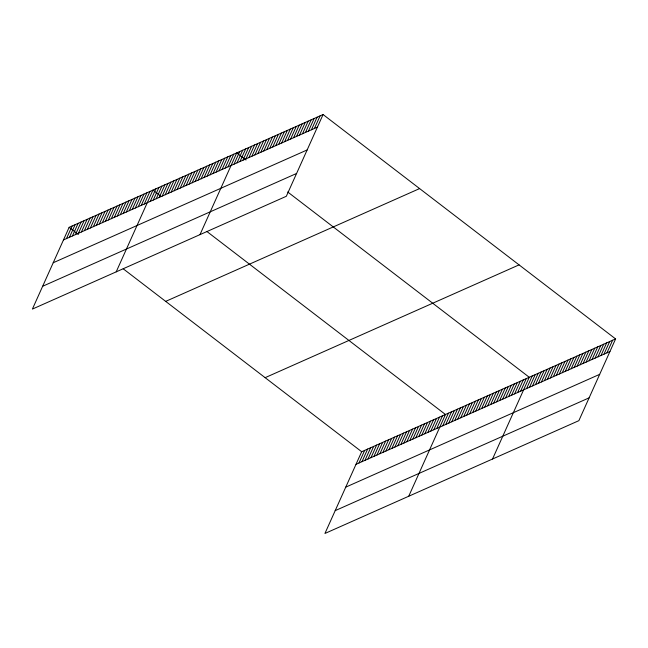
<?xml version="1.0" encoding="UTF-8"?>
<svg xmlns="http://www.w3.org/2000/svg" width="648" height="648" viewBox="0 0 648 648"><rect width="100%" height="100%" fill="white"/><g stroke="black" fill="none" stroke-linecap="round" stroke-linejoin="round"><path stroke-width="0.97" d="M323.069 114.534L69.133 227.335L32.4 309.08L286.327 196.279L323.069 114.534L615.6 338.92L578.866 420.665L324.932 533.466L361.673 451.721L615.6 338.92M66.469 238.602L72.13 226.006M69.458 237.273L75.119 224.678M72.455 235.945L78.116 223.341M75.443 234.617L81.105 222.013M78.44 233.288L84.102 220.685M81.429 231.96L87.091 219.356M84.426 230.631L90.088 218.028M87.415 229.295L93.077 216.699M90.412 227.966L96.074 215.371M93.401 226.638L99.063 214.043M96.39 225.31L102.06 212.706M99.387 223.981L105.049 211.378M102.376 222.653L108.046 210.049M105.373 221.324L111.035 208.721M108.362 219.996L114.024 207.392M111.359 218.668L117.021 206.064M114.348 217.331L120.01 204.736M117.345 216.003L123.007 203.407M120.334 214.674L125.996 202.071M123.331 213.346L128.993 200.742M126.32 212.018L131.981 199.414M129.317 210.689L134.978 198.086M132.305 209.361L137.967 196.757M135.302 208.032L140.964 195.429M138.291 206.696L143.953 194.1M141.288 205.367L146.95 192.772M144.277 204.039L149.939 191.444M116.195 271.852L152.936 190.107L160.655 196.036M150.263 201.382L155.925 188.779M153.252 200.054L158.922 187.45M156.249 198.725L161.911 186.122M159.238 197.397L164.908 184.793M162.235 196.061L167.897 183.465M165.224 194.732L170.886 182.137M168.221 193.404L173.883 180.808M171.21 192.075L176.872 179.472M174.207 190.747L179.869 178.143M177.196 189.418L182.858 176.815M180.193 188.09L185.855 175.487M183.182 186.762L188.843 174.158M186.179 185.425L191.84 172.83M189.167 184.097L194.829 171.501M192.164 182.768L197.826 170.173M195.153 181.44L200.815 168.836M198.15 180.112L203.812 167.508M201.139 178.783L206.801 166.18M204.128 177.455L209.798 164.851M207.125 176.126L212.787 163.523M210.114 174.79L215.784 162.194M213.111 173.462L218.773 160.866M216.1 172.133L221.762 159.538M219.097 170.805L224.759 158.201M222.086 169.476L227.748 156.873M225.083 168.148L230.745 155.544M228.072 166.82L233.734 154.216M199.989 234.633L236.731 152.888L245.997 159.999M234.041 164.163L239.703 151.567M237.022 162.842L242.684 150.239M239.995 161.522L245.657 148.918M242.976 160.202L248.638 147.598M245.948 158.873L251.618 146.278M248.929 157.553L254.591 144.95M251.91 156.233L257.572 143.629M254.883 154.913L260.545 142.309M257.864 153.584L263.525 140.989M260.836 152.264L266.498 139.66M263.817 150.944L269.479 138.34M266.79 149.615L272.452 137.02M269.771 148.295L275.432 135.699M272.743 146.975L278.405 134.371M275.724 145.654L281.386 133.051M278.697 144.326L284.367 131.73M281.678 143.006L287.339 130.402M284.65 141.685L290.32 129.082M287.631 140.365L293.293 127.761M290.612 139.037L296.274 126.441M293.584 137.716L299.246 125.113M296.565 136.396L302.227 123.792M299.538 135.076L305.2 122.472M302.519 133.747L308.181 121.152M305.491 132.427L311.153 119.823M308.472 131.107L314.134 118.503M311.445 129.786L317.107 117.183M314.426 128.458L320.088 115.862M359 462.988L364.662 450.392M361.997 461.66L367.659 449.064M364.986 460.331L370.648 447.736M367.983 459.003L373.645 446.399M370.972 457.674L376.634 445.071M373.969 456.346L379.631 443.742M376.958 455.018L382.62 442.414M379.947 453.689L385.617 441.085M382.944 452.361L388.606 439.757M385.933 451.024L391.603 438.429M388.93 449.696L394.591 437.1M391.919 448.367L397.58 435.764M394.916 447.039L400.577 434.435M397.904 445.711L403.566 433.107M400.901 444.382L406.563 431.779M403.89 443.054L409.552 430.45M406.887 441.725L412.549 429.122M409.876 440.389L415.538 427.793M412.873 439.06L418.535 426.465M415.862 437.732L421.524 425.137M418.859 436.404L424.521 423.8M421.848 435.075L427.51 422.472M424.845 433.747L430.507 421.143M427.834 432.419L433.496 419.815M430.823 431.09L436.493 418.487M433.82 429.754L439.482 417.158M436.809 428.425L442.479 415.83M408.734 496.238L445.468 414.501L206.996 231.579M442.795 425.768L448.465 413.165M445.792 424.44L451.454 411.836M448.781 423.112L454.442 410.508M451.778 421.783L457.439 409.18M454.766 420.455L460.428 407.851M457.763 419.118L463.425 406.523M460.752 417.79L466.414 405.194M463.749 416.462L469.411 403.866M466.738 415.133L472.4 402.53M469.735 413.805L475.397 401.201M472.724 412.476L478.386 399.873M475.721 411.148L481.383 398.544M478.71 409.82L484.372 397.216M481.707 408.483L487.369 395.888M484.696 407.155L490.358 394.559M487.685 405.826L493.355 393.231M490.682 404.498L496.344 391.894M493.671 403.169L499.341 390.566M496.668 401.841L502.33 389.237M499.657 400.513L505.327 387.909M502.654 399.184L508.315 386.581M505.643 397.856L511.304 385.252M508.64 396.519L514.301 383.924M511.628 395.191L517.29 382.595M514.625 393.863L520.287 381.259M517.614 392.534L523.276 379.931M520.611 391.206L526.273 378.602M492.529 459.019L529.262 377.274L287.704 191.986M526.581 388.557L532.243 375.953M529.554 387.229L535.216 374.633M532.535 385.908L538.196 373.305M535.507 384.588L541.169 371.984M538.488 383.26L544.15 370.664M541.461 381.939L547.131 369.344M544.442 380.619L550.103 368.015M547.414 379.299L553.084 366.695M550.395 377.97L556.057 365.375M553.376 376.65L559.038 364.046M556.349 375.33L562.01 362.726M559.329 374.009L564.991 361.406M562.302 372.681L567.964 360.086M565.283 371.361L570.945 358.757M568.255 370.04L573.917 357.437M571.236 368.72L576.898 356.117M574.209 367.392L579.871 354.796M577.19 366.071L582.852 353.468M580.163 364.751L585.832 352.148M583.143 363.431L588.805 350.827M586.124 362.102L591.786 349.507M589.097 360.782L594.759 348.179M592.078 359.462L597.74 346.858M595.05 358.133L600.712 345.538M598.031 356.813L603.693 344.218M601.004 355.493L606.666 342.889M603.985 354.173L609.647 341.569M606.957 352.844L612.619 340.249M63.472 239.93L317.399 127.138M53.217 262.748L307.144 149.955M42.655 286.262L296.582 173.462M165.669 301.385L419.604 188.584M265.137 377.671L519.064 264.878M356.011 464.324L609.938 351.524M345.757 487.142L599.684 374.341M335.186 510.648L589.121 397.848M69.133 227.335L78.408 234.438M123.201 268.799L361.673 451.721"/></g></svg>
